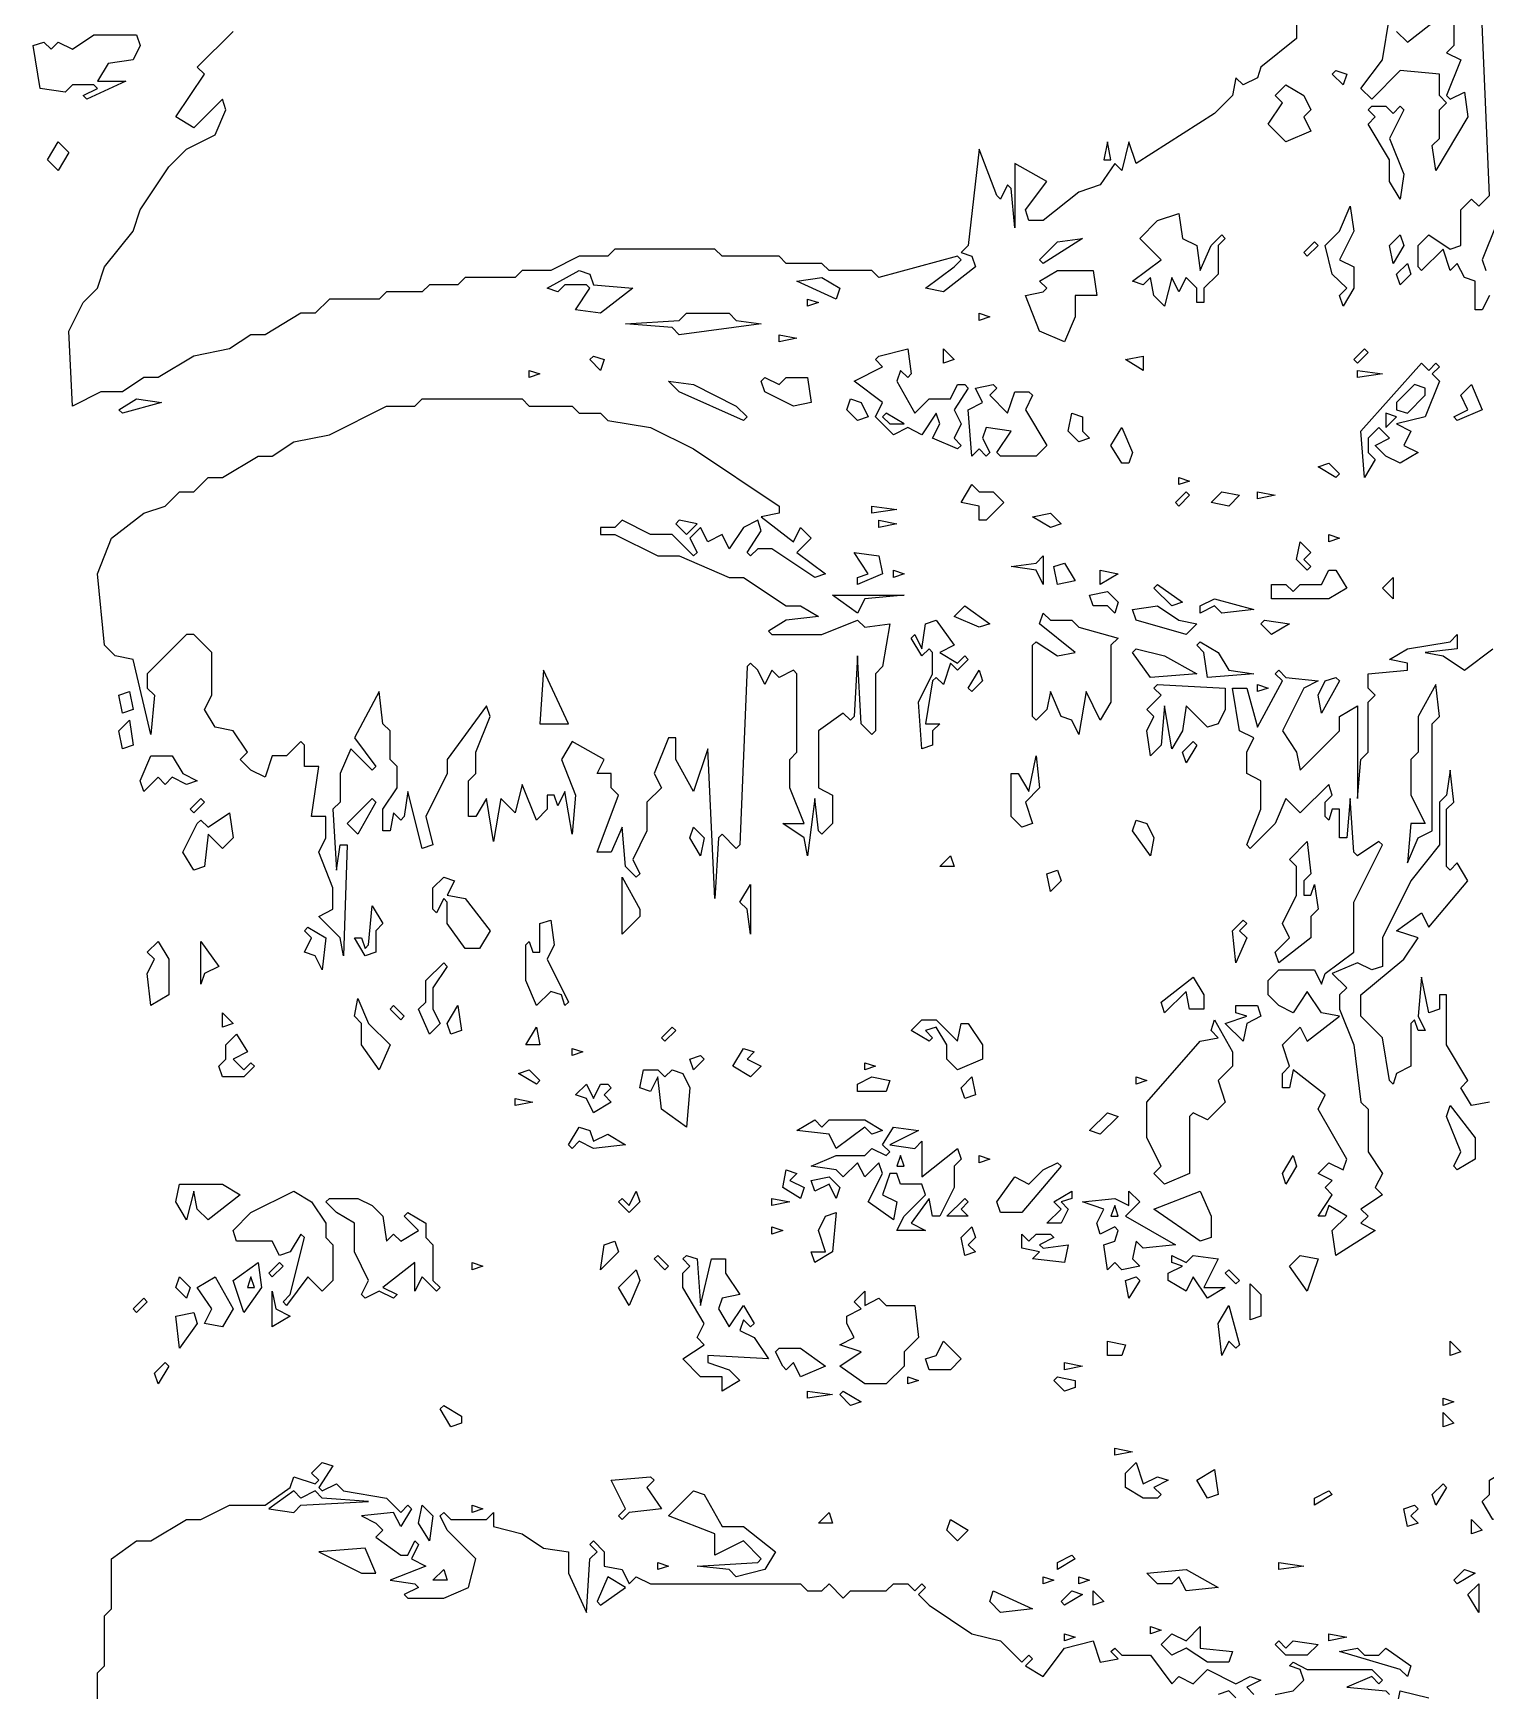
# Model space of a CAD drawing. Header units: millimetres. Extents: x -1921 to 1919, y -2 to 9002.
# Drawn here: x -14 to 882, y 5744 to 6767 of the extents above; entities that cross this region are included whole.
import ezdxf

# ---------------------------------------------------------------- set-up
doc = ezdxf.new("R2010")
doc.units = ezdxf.units.MM
doc.layers.add('ALMOND-DRAW-PROFILE', color=7, linetype='Continuous', lineweight=25)

msp = doc.modelspace()

# ---------------------------------------------------------------- linework, layer by layer
at = {"layer": 'ALMOND-DRAW-PROFILE'}
for points in [[(765, 6780.8), (765, 6763.2), (743, 6745.6), (740.8, 6739), (732, 6734.6), (727.6, 6739), (725.4, 6728), (714.4, 6717), (666, 6686.2), (661.6, 6699.4), (657.2, 6681.8), (652.8, 6686.2), (643.9, 6672.9), (630.7, 6668.5), (608.7, 6650.9), (599.9, 6650.9), (597.7, 6657.5), (610.9, 6675.1), (591.1, 6686.2), (591.1, 6646.5), (588.9, 6670.7), (586.7, 6672.9), (582.3, 6664.1), (580.1, 6666.3), (569.1, 6695), (562.5, 6635.5), (558.1, 6631.1), (564.7, 6628.9), (566.9, 6622.3), (547.1, 6606.9), (536.1, 6609.1), (553.7, 6622.3), (558.1, 6626.7), (555.9, 6628.9), (507.4, 6615.7), (503, 6620.1), (476.6, 6620.1), (472.2, 6624.5), (450.2, 6624.5), (445.8, 6628.9), (410.6, 6628.9), (406.2, 6633.3), (344.5, 6633.3), (340.1, 6628.9), (322.5, 6628.9), (304.9, 6620.1), (287.3, 6620.1), (282.9, 6615.7), (252.1, 6615.7), (247.7, 6611.3), (230.1, 6611.3), (225.6, 6606.9), (203.6, 6606.9), (199.2, 6602.5), (168.4, 6602.5), (159.6, 6593.7), (150.8, 6593.7), (128.8, 6580.5), (120, 6580.5), (106.8, 6571.7), (84.7, 6567.3), (62.7, 6554.1), (53.9, 6554.1), (40.7, 6545.3), (27.5, 6545.3), (9.9, 6536.4), (7.7, 6582.7), (16.5, 6600.3), (25.3, 6609.1), (29.7, 6622.3), (47.3, 6644.3), (51.7, 6657.5), (69.3, 6684), (80.3, 6695), (98, 6703.8), (104.6, 6719.2), (102.4, 6725.8), (84.7, 6708.2), (73.7, 6714.8), (91.4, 6741.2), (86.9, 6745.6), (109, 6767.6)], [(861.9, 6780.8), (861.9, 6758.8), (857.5, 6754.4), (866.3, 6750), (857.5, 6728), (859.7, 6725.8), (868.5, 6730.2), (870.7, 6714.8), (850.9, 6681.8), (848.7, 6697.2), (853.1, 6701.6), (853.1, 6719.2), (857.5, 6723.6), (853.1, 6728), (853.1, 6741.2), (828.9, 6743.4), (811.3, 6725.8), (804.7, 6732.4), (817.9, 6750), (822.3, 6776.4)], [(826.7, 6767.6), (833.3, 6761), (853.1, 6776.4)], [(883.9, 6604.7), (879.5, 6595.9), (875.1, 6595.9), (875.1, 6613.5), (868.5, 6615.7), (864.1, 6624.5), (859.7, 6620.1), (855.3, 6633.3), (842.1, 6620.1), (839.9, 6622.3), (839.9, 6635.5), (846.5, 6642.1), (859.7, 6633.3), (866.3, 6635.5), (866.3, 6657.5), (872.9, 6664.1), (877.3, 6659.7), (883.9, 6666.3), (879.5, 6772)], [(888.3, 6648.7), (879.5, 6626.7), (881.7, 6620.1)], [(883.9, 6107.1), (872.9, 6104.9), (866.3, 6115.9), (870.7, 6120.4), (857.5, 6142.4), (857.5, 6173.2), (853.1, 6173.2), (853.1, 6164.4), (846.5, 6162.2), (842.1, 6184.2), (839.9, 6160), (844.3, 6151.2), (839.9, 6151.2), (837.7, 6157.8), (835.5, 6155.6), (835.5, 6129.2), (826.7, 6124.8), (824.5, 6118.2), (822.3, 6120.4), (817.9, 6146.8), (804.7, 6160), (804.7, 6173.2), (831.1, 6195.2), (839.9, 6208.4), (826.7, 6212.8), (842.1, 6223.8), (846.5, 6215), (870.7, 6243.6), (864.1, 6254.6), (859.7, 6250.2), (857.5, 6252.4), (857.5, 6287.7), (861.9, 6292.1), (859.7, 6311.9), (857.5, 6296.5), (853.1, 6292.1), (853.1, 6265.7), (835.5, 6243.6), (817.9, 6208.4), (817.9, 6190.8), (811.3, 6188.6), (802.5, 6193), (787, 6186.4), (795.9, 6177.6), (791.4, 6173.2), (791.4, 6164.4), (800.3, 6142.4), (804.7, 6107.1), (809.1, 6102.7), (809.1, 6076.3), (817.9, 6063.1), (813.5, 6054.3), (817.9, 6049.9), (804.7, 6041.1), (809.1, 6036.7), (804.7, 6032.3), (813.5, 6027.9), (789.2, 6012.5), (787, 6027.9), (795.9, 6036.7), (784.8, 6043.3), (782.6, 6036.7), (778.2, 6036.7), (787, 6049.9), (782.6, 6054.3), (787, 6058.7), (778.2, 6063.1), (784.8, 6069.7), (793.7, 6065.3), (795.9, 6071.9), (778.2, 6102.7), (782.6, 6111.5), (762.8, 6127), (760.6, 6115.9), (756.2, 6115.9), (756.2, 6124.8), (760.6, 6129.2), (756.2, 6142.4), (767.2, 6153.4), (771.6, 6144.6), (791.4, 6160), (780.4, 6162.2), (771.6, 6175.4), (762.8, 6162.2), (754, 6166.6), (747.4, 6173.2), (747.4, 6182), (754, 6188.6), (776, 6188.6), (780.4, 6179.8), (782.6, 6186.4), (800.3, 6199.6), (800.3, 6230.4), (817.9, 6265.7), (815.7, 6267.9), (802.5, 6259.1), (800.3, 6261.3), (798.1, 6294.3), (795.9, 6270.1), (791.4, 6270.1), (791.4, 6287.7), (787, 6287.7), (784.8, 6281.1), (782.6, 6283.3), (782.6, 6292.1), (787, 6296.5), (784.8, 6303.1), (767.2, 6285.5), (758.4, 6294.3), (751.8, 6278.9), (736.4, 6263.5), (734.2, 6265.7), (743, 6287.7), (743, 6305.3), (734.2, 6309.7), (734.2, 6322.9), (738.6, 6331.7), (729.8, 6336.1), (725.4, 6362.5), (734.2, 6362.5), (740.8, 6338.3), (756.2, 6366.9), (751.8, 6371.3), (754, 6373.5), (758.4, 6369.1), (778.2, 6366.9), (769.4, 6362.5), (756.2, 6336.1), (765, 6322.9), (767.2, 6311.9), (791.4, 6336.1), (791.4, 6344.9), (802.5, 6351.5), (802.5, 6294.3), (804.7, 6318.5), (809.1, 6322.9), (809.1, 6353.7), (813.5, 6358.1), (809.1, 6362.5), (809.1, 6371.3), (833.3, 6373.5), (833.3, 6377.9), (822.3, 6380.1), (833.3, 6386.7), (859.7, 6391.1), (864.1, 6395.5), (864.1, 6386.7), (844.3, 6384.5), (855.3, 6382.3), (868.5, 6373.5), (886.1, 6386.7)], [(25.3, 5719.7), (25.3, 5754.9), (29.7, 5759.3), (29.7, 5790.1), (34.1, 5794.5), (34.1, 5825.3), (49.5, 5836.4), (58.3, 5836.4), (80.3, 5849.6), (89.2, 5849.6), (106.8, 5858.4), (128.8, 5858.4), (144.2, 5869.4), (146.4, 5876), (159.6, 5871.6), (161.8, 5873.8), (157.4, 5878.2), (164, 5884.8), (170.6, 5882.6), (161.8, 5869.4), (164, 5867.2), (172.8, 5871.6), (177.2, 5867.2), (203.6, 5862.8), (212.4, 5854), (216.8, 5858.4), (219, 5856.2), (212.4, 5845.2), (208, 5854), (188.2, 5851.8), (197, 5847.4), (201.4, 5843), (197, 5838.6), (212.4, 5827.5), (216.8, 5827.5), (221.2, 5836.4), (223.4, 5834.1), (219, 5825.3), (227.8, 5820.9), (205.8, 5812.1), (221.2, 5809.9), (223.4, 5807.7), (214.6, 5803.3), (216.8, 5801.1), (238.9, 5801.1), (254.3, 5807.7), (258.7, 5825.3), (241.1, 5843), (236.7, 5851.8), (238.9, 5854), (243.3, 5849.6), (265.3, 5849.6), (269.7, 5854), (269.7, 5845.2), (287.3, 5840.8), (300.5, 5831.9), (315.9, 5829.7), (315.9, 5816.5), (326.9, 5792.3), (329.1, 5825.3), (333.5, 5829.7), (329.1, 5834.1), (331.3, 5836.4), (337.9, 5829.7), (337.9, 5820.9), (348.9, 5818.7), (353.3, 5809.9), (357.7, 5814.3), (366.5, 5809.9), (459, 5809.9), (463.4, 5805.5), (472.2, 5805.5), (476.6, 5809.9), (485.4, 5801.1), (489.8, 5805.5), (511.9, 5805.5), (516.3, 5809.9), (525.1, 5809.9), (529.5, 5805.5), (533.9, 5809.9), (536.1, 5807.7), (531.7, 5803.3), (538.3, 5796.7), (564.7, 5779.1), (582.3, 5774.7), (595.5, 5761.5), (599.9, 5765.9), (602.1, 5763.7), (597.7, 5759.3), (608.7, 5752.7), (621.9, 5770.3), (639.5, 5774.7), (643.9, 5761.5), (655, 5763.7), (650.5, 5768.1), (652.8, 5770.3), (657.2, 5765.9), (674.8, 5765.9), (688, 5748.3), (692.4, 5752.7), (701.2, 5748.3), (710, 5757.1), (727.6, 5748.3), (736.4, 5752.7), (743, 5750.5), (734.2, 5746.1), (738.6, 5741.7)], [(751.8, 5741.7), (762.8, 5743.9), (769.4, 5750.5), (767.2, 5757.1), (760.6, 5759.3), (762.8, 5761.5), (771.6, 5757.1), (811.3, 5757.1), (817.9, 5750.5), (815.7, 5748.3), (811.3, 5752.7), (795.9, 5746.1), (820.1, 5743.9), (822.3, 5741.7)], [(727.6, 5739.5), (723.2, 5743.9), (716.6, 5741.7)], [(824.5, 5721.9), (828.9, 5743.9), (846.5, 5739.5)]]:
    msp.add_lwpolyline(points, dxfattribs=at)
for points in [[(18.7, 6725.8), (16.5, 6728), (25.3, 6732.4), (23.1, 6734.6), (9.9, 6734.6), (5.5, 6730.2), (-9.9, 6732.4), (-14.3, 6758.8), (-7.7, 6761), (-3.3, 6756.6), (1.1, 6761), (9.9, 6756.6), (23.1, 6765.4), (49.5, 6765.4), (51.7, 6758.8), (47.3, 6750), (31.9, 6747.8), (25.3, 6736.8), (42.9, 6736.8)], [(793.7, 6734.6), (787, 6741.2), (789.2, 6743.4), (795.9, 6741.2)], [(758.4, 6699.4), (747.4, 6710.4), (756.2, 6723.6), (751.8, 6728), (758.4, 6734.6), (769.4, 6728), (773.8, 6719.2), (769.4, 6714.8), (773.8, 6706)], [(828.9, 6664.1), (822.3, 6675.1), (822.3, 6688.4), (809.1, 6710.4), (813.5, 6714.8), (809.1, 6719.2), (811.3, 6721.4), (820.1, 6721.4), (824.5, 6717), (828.9, 6721.4), (831.1, 6719.2), (822.3, 6701.6), (831.1, 6679.5)], [(1.1, 6681.8), (-5.5, 6688.4), (1.1, 6699.4), (7.7, 6692.8)], [(646.1, 6688.4), (650.5, 6688.4), (648.3, 6699.4)], [(793.7, 6598.1), (791.4, 6604.7), (795.9, 6609.1), (787, 6617.9), (782.6, 6635.5), (791.4, 6644.3), (798.1, 6659.7), (800.3, 6644.3), (791.4, 6626.7), (800.3, 6622.3), (800.3, 6609.1)], [(683.6, 6598.1), (677, 6604.7), (674.8, 6615.7), (670.4, 6611.3), (663.8, 6613.5), (681.4, 6626.7), (668.2, 6639.9), (679.2, 6650.9), (692.4, 6655.3), (694.6, 6639.9), (703.4, 6635.5), (705.6, 6620.1), (712.2, 6635.5), (718.8, 6642.1), (721, 6639.9), (716.6, 6635.5), (716.6, 6617.9), (707.8, 6609.1), (707.8, 6600.3), (703.4, 6600.3), (703.4, 6609.1), (696.8, 6615.7), (692.4, 6606.9), (688, 6615.7)], [(608.7, 6624.5), (606.5, 6626.7), (617.5, 6637.7), (632.9, 6639.9)], [(771.6, 6628.9), (769.4, 6631.1), (776, 6637.7), (778.2, 6635.5)], [(824.5, 6624.5), (822.3, 6635.5), (828.9, 6642.1), (831.1, 6635.5)], [(320.3, 6595.9), (329.1, 6609.1), (326.9, 6611.3), (313.7, 6611.3), (309.3, 6606.9), (302.7, 6609.1), (322.5, 6620.1), (329.1, 6617.9), (331.3, 6611.3), (355.5, 6609.1), (335.7, 6593.7)], [(621.9, 6576.1), (606.5, 6582.7), (597.7, 6604.7), (608.7, 6606.9), (610.9, 6609.1), (606.5, 6613.5), (617.5, 6620.1), (639.5, 6620.1), (641.7, 6604.7), (628.5, 6604.7), (628.5, 6591.5)], [(828.9, 6611.3), (826.7, 6617.9), (833.3, 6624.5), (835.5, 6617.9)], [(481, 6602.5), (456.8, 6613.5), (472.2, 6615.7), (483.2, 6609.1)], [(463.4, 6598.1), (463.4, 6602.5), (470, 6600.3)], [(384.2, 6580.5), (379.8, 6584.9), (351.1, 6587.1), (384.2, 6589.3), (388.6, 6593.7), (415, 6593.7), (419.4, 6589.3), (434.8, 6587.1)], [(569.1, 6589.3), (569.1, 6593.7), (575.7, 6591.5)], [(445.8, 6576.1), (445.8, 6580.5), (456.8, 6578.3)], [(335.7, 6558.5), (329.1, 6565.1), (331.3, 6567.3), (337.9, 6565.1)], [(555.9, 6510), (540.5, 6516.6), (544.9, 6525.4), (542.7, 6532), (533.9, 6518.8), (525.1, 6523.2), (516.3, 6518.8), (505.2, 6529.8), (509.6, 6538.6), (492, 6551.9), (509.6, 6560.7), (505.2, 6565.1), (507.4, 6567.3), (525.1, 6571.7), (527.3, 6556.3), (525.1, 6554.1), (520.7, 6558.5), (518.5, 6551.9), (529.5, 6532), (538.3, 6540.9), (551.5, 6540.9), (555.9, 6549.7), (560.3, 6549.7), (562.5, 6547.5), (553.7, 6534.2), (558.1, 6525.4), (553.7, 6516.6), (558.1, 6512.2)], [(547.1, 6562.9), (547.1, 6571.7), (553.7, 6565.1)], [(670.4, 6558.5), (659.4, 6565.1), (670.4, 6567.3)], [(802.5, 6562.9), (800.3, 6565.1), (806.9, 6571.7), (809.1, 6569.5)], [(291.7, 6554.1), (291.7, 6558.5), (298.3, 6556.3)], [(802.5, 6554.1), (802.5, 6558.5), (817.9, 6556.3)], [(806.9, 6492.4), (804.7, 6521), (842.1, 6562.9), (846.5, 6558.5), (850.9, 6562.9), (853.1, 6560.7), (848.7, 6556.3), (853.1, 6551.9), (844.3, 6529.8), (826.7, 6525.4), (835.5, 6521), (831.1, 6512.2), (839.9, 6507.8), (828.9, 6501.2), (820.1, 6505.6), (813.5, 6512.2), (822.3, 6516.6), (815.7, 6523.2), (809.1, 6516.6), (809.1, 6507.8), (813.5, 6503.4)], [(423.8, 6527.6), (384.2, 6545.3), (377.6, 6551.9), (393, 6549.7), (419.4, 6536.4), (426, 6529.8)], [(454.6, 6536.4), (437, 6545.3), (434.8, 6551.9), (437, 6554.1), (445.8, 6549.7), (450.2, 6554.1), (463.4, 6554.1), (465.6, 6538.6)], [(564.7, 6505.6), (562.5, 6534.2), (571.3, 6538.6), (566.9, 6547.5), (577.9, 6549.7), (580.1, 6547.5), (575.7, 6543.1), (586.7, 6532), (591.1, 6545.3), (599.9, 6545.3), (602.1, 6543.1), (597.7, 6534.2), (610.9, 6512.2), (604.3, 6505.6), (582.3, 6505.6), (580.1, 6507.8), (588.9, 6521), (573.5, 6523.2), (571.3, 6516.6), (575.7, 6507.8), (573.5, 6505.6), (569.1, 6510)], [(826.7, 6534.2), (833.3, 6532), (844.3, 6543.1), (844.3, 6547.5), (837.7, 6549.7), (826.7, 6538.6)], [(864.1, 6527.6), (861.9, 6529.8), (870.7, 6534.2), (866.3, 6543.1), (872.9, 6549.7), (879.5, 6534.2)], [(177.2, 6197.4), (175, 6208.4), (161.8, 6221.6), (170.6, 6226), (170.6, 6239.2), (161.8, 6261.3), (166.2, 6270.1), (166.2, 6283.3), (157.4, 6283.3), (161.8, 6314.1), (153, 6314.1), (153, 6327.3), (150.8, 6329.5), (142, 6320.7), (133.2, 6320.7), (128.8, 6307.5), (120, 6311.9), (113.4, 6318.5), (117.8, 6322.9), (109, 6336.1), (98, 6338.3), (91.4, 6349.3), (95.8, 6358.1), (95.8, 6384.5), (84.7, 6395.5), (80.3, 6395.5), (56.1, 6371.3), (56.1, 6362.5), (60.5, 6358.1), (58.3, 6333.9), (47.3, 6380.1), (36.3, 6382.3), (29.7, 6388.9), (25.3, 6433), (34.1, 6455), (53.9, 6470.4), (67.1, 6474.8), (75.9, 6483.6), (84.7, 6483.6), (93.6, 6492.4), (102.4, 6492.4), (124.4, 6505.6), (133.2, 6505.6), (146.4, 6514.4), (168.4, 6518.8), (203.6, 6536.4), (221.2, 6536.4), (225.6, 6540.9), (287.3, 6540.9), (291.7, 6536.4), (318.1, 6536.4), (322.5, 6532), (335.7, 6532), (340.1, 6527.6), (366.5, 6523.2), (393, 6510), (445.8, 6474.8), (445.8, 6470.4), (434.8, 6468.2), (454.6, 6452.8), (459, 6461.6), (465.6, 6455), (456.8, 6446.2), (474.4, 6433), (467.8, 6430.8), (441.4, 6448.4), (432.6, 6448.4), (428.2, 6444), (426, 6446.2), (434.8, 6459.4), (432.6, 6466), (423.8, 6461.6), (415, 6448.4), (410.6, 6457.2), (401.8, 6452.8), (397.4, 6461.6), (390.8, 6455), (395.2, 6446.2), (393, 6444), (379.8, 6457.2), (366.5, 6457.2), (348.9, 6466), (344.5, 6461.6), (335.7, 6461.6), (335.7, 6457.2), (344.5, 6457.2), (371, 6444), (384.2, 6444), (415, 6430.8), (423.8, 6430.8), (450.2, 6413.2), (459, 6413.2), (470, 6406.6), (450.2, 6404.4), (439.2, 6397.7), (441.4, 6395.5), (472.2, 6395.5), (494.2, 6404.4), (498.6, 6400), (514.1, 6402.2), (509.6, 6375.7), (505.2, 6371.3), (505.2, 6336.1), (503, 6333.9), (496.4, 6340.5), (494.2, 6382.3), (492, 6344.9), (489.8, 6342.7), (485.4, 6347.1), (470, 6336.1), (470, 6300.9), (478.8, 6296.5), (478.8, 6278.9), (472.2, 6272.3), (470, 6274.5), (467.8, 6294.3), (463.4, 6259.1), (461.2, 6270.1), (448, 6278.9), (461.2, 6278.9), (452.4, 6300.9), (452.4, 6318.5), (456.8, 6322.9), (456.8, 6371.3), (454.6, 6373.5), (445.8, 6369.1), (441.4, 6373.5), (437, 6364.7), (432.6, 6373.5), (428.2, 6377.9), (426, 6375.7), (421.6, 6265.7), (419.4, 6263.5), (410.6, 6272.3), (408.4, 6270.1), (406.2, 6232.6), (401.8, 6325.1), (393, 6298.7), (382, 6318.5), (382, 6331.7), (377.6, 6331.7), (368.7, 6309.7), (373.2, 6300.9), (364.3, 6292.1), (364.3, 6274.5), (355.5, 6256.8), (359.9, 6248), (357.7, 6245.8), (351.1, 6252.4), (348.9, 6276.7), (342.3, 6261.3), (333.5, 6261.3), (346.7, 6296.5), (342.3, 6300.9), (342.3, 6309.7), (333.5, 6309.7), (337.9, 6318.5), (318.1, 6329.5), (311.5, 6318.5), (320.3, 6296.5), (318.1, 6272.3), (313.7, 6298.7), (309.3, 6289.9), (307.1, 6296.5), (302.7, 6296.5), (302.7, 6287.7), (296.1, 6281.1), (287.3, 6303.1), (282.9, 6285.5), (274.1, 6294.3), (269.7, 6267.9), (265.3, 6294.3), (258.7, 6283.3), (254.3, 6283.3), (254.3, 6305.3), (258.7, 6309.7), (258.7, 6322.9), (267.5, 6344.9), (265.3, 6351.5), (241.1, 6318.5), (241.1, 6309.7), (227.8, 6283.3), (232.3, 6265.7), (225.6, 6263.5), (216.8, 6298.7), (214.6, 6283.3), (212.4, 6281.1), (208, 6285.5), (205.8, 6274.5), (201.4, 6274.5), (201.4, 6287.7), (210.2, 6300.9), (210.2, 6314.1), (205.8, 6318.5), (205.8, 6336.1), (201.4, 6340.5), (199.2, 6360.3), (183.8, 6331.7), (197, 6314.1), (194.8, 6311.9), (181.6, 6325.1), (175, 6309.7), (175, 6292.1), (170.6, 6287.7), (172.8, 6250.2), (175, 6265.7), (179.4, 6265.7)], [(40.7, 6532), (38.5, 6534.2), (49.5, 6540.9), (64.9, 6538.6)], [(494.2, 6527.6), (487.6, 6534.2), (489.8, 6540.9), (496.4, 6538.6), (500.8, 6529.8)], [(514.1, 6525.4), (522.9, 6525.4), (511.9, 6532), (509.6, 6529.8)], [(630.7, 6514.4), (624.1, 6521), (626.3, 6532), (632.9, 6529.8), (632.9, 6521), (637.3, 6516.6)], [(820.1, 6523.2), (826.7, 6529.8), (820.1, 6532)], [(657.2, 6501.2), (650.5, 6512.2), (657.2, 6523.2), (663.8, 6507.8), (661.6, 6501.2)], [(789.2, 6492.4), (778.2, 6499), (784.8, 6501.2), (791.4, 6494.6)], [(569.1, 6466), (569.1, 6474.8), (558.1, 6477), (564.7, 6488), (569.1, 6483.6), (577.9, 6483.6), (584.5, 6477), (573.5, 6466)], [(692.4, 6474.8), (690.2, 6477), (696.8, 6483.6), (699, 6481.4)], [(692.4, 6488), (692.4, 6492.4), (699, 6490.2)], [(712.2, 6477), (718.8, 6483.6), (729.8, 6481.4), (723.2, 6474.8)], [(740.8, 6479.2), (740.8, 6483.6), (751.8, 6481.4)], [(503, 6470.4), (503, 6474.8), (518.5, 6472.6)], [(388.6, 6457.2), (395.2, 6463.8), (384.2, 6466), (382, 6463.8)], [(507.4, 6461.6), (507.4, 6466), (518.5, 6463.8)], [(613.1, 6461.6), (602.1, 6468.2), (613.1, 6470.4), (619.7, 6463.8)], [(771.6, 6435.2), (765, 6441.8), (767.2, 6452.8), (773.8, 6446.2), (769.4, 6441.8), (773.8, 6437.4)], [(784.8, 6452.8), (784.8, 6457.2), (791.4, 6455)], [(494.2, 6426.4), (494.2, 6430.8), (500.8, 6433), (492, 6446.2), (507.4, 6444), (509.6, 6433)], [(608.7, 6426.4), (604.3, 6435.2), (588.9, 6437.4), (604.3, 6439.6), (608.7, 6444)], [(516.3, 6430.8), (516.3, 6435.2), (522.9, 6433)], [(617.5, 6426.4), (615.3, 6437.4), (621.9, 6439.6), (628.5, 6428.6)], [(643.9, 6426.4), (643.9, 6435.2), (655, 6433)], [(749.6, 6417.6), (749.6, 6426.4), (758.4, 6426.4), (762.8, 6422), (767.2, 6426.4), (780.4, 6426.4), (784.8, 6435.2), (789.2, 6435.2), (795.9, 6424.2), (784.8, 6417.6)], [(688, 6413.2), (677, 6424.2), (679.2, 6426.4), (694.6, 6415.4)], [(824.5, 6417.6), (817.9, 6424.2), (824.5, 6430.8)], [(494.2, 6408.8), (478.8, 6419.8), (522.9, 6419.8), (498.6, 6417.6)], [(569.1, 6400), (553.7, 6406.6), (560.3, 6413.2), (575.7, 6402.2)], [(652.8, 6408.8), (648.3, 6413.2), (639.5, 6413.2), (637.3, 6419.8), (648.3, 6422), (655, 6415.4)], [(666, 6404.4), (663.8, 6411), (679.2, 6413.2), (692.4, 6404.4), (703.4, 6402.2), (696.8, 6395.5)], [(705.6, 6408.8), (705.6, 6413.2), (714.4, 6417.6), (738.6, 6411), (718.8, 6408.8), (714.4, 6413.2)], [(533.9, 6325.1), (531.7, 6353.7), (540.5, 6371.3), (540.5, 6384.5), (538.3, 6386.7), (533.9, 6382.3), (527.3, 6393.3), (529.5, 6395.5), (533.9, 6386.7), (536.1, 6402.2), (542.7, 6404.4), (553.7, 6388.9), (544.9, 6384.5), (555.9, 6377.9), (560.3, 6382.3), (562.5, 6380.1), (555.9, 6373.5), (551.5, 6377.9), (547.1, 6364.7), (542.7, 6369.1), (540.5, 6366.9), (536.1, 6340.5), (544.9, 6340.5), (540.5, 6336.1), (540.5, 6327.3)], [(630.7, 6333.9), (626.3, 6342.7), (619.7, 6344.9), (613.1, 6360.3), (610.9, 6349.3), (604.3, 6342.7), (602.1, 6344.9), (602.1, 6388.9), (604.3, 6391.1), (617.5, 6382.3), (628.5, 6384.5), (606.5, 6402.2), (608.7, 6408.8), (613.1, 6404.4), (626.3, 6404.4), (630.7, 6400), (655, 6393.3), (650.5, 6388.9), (650.5, 6353.7), (643.9, 6342.7), (635.1, 6360.3)], [(749.6, 6395.5), (743, 6402.2), (745.2, 6404.4), (760.6, 6402.2)], [(674.8, 6369.1), (663.8, 6384.5), (666, 6386.7), (683.6, 6382.3), (703.4, 6371.3)], [(710, 6369.1), (707.8, 6384.5), (703.4, 6388.9), (705.6, 6391.1), (716.6, 6384.5), (723.2, 6373.5), (738.6, 6371.3)], [(298.3, 6340.5), (315.9, 6340.5), (300.5, 6373.5)], [(564.7, 6360.3), (562.5, 6362.5), (569.1, 6373.5), (571.3, 6366.9)], [(674.8, 6320.7), (672.6, 6336.1), (677, 6344.9), (672.6, 6349.3), (681.4, 6358.1), (677, 6362.5), (679.2, 6364.7), (721, 6362.5), (721, 6349.3), (716.6, 6340.5), (710, 6338.3), (696.8, 6351.5), (694.6, 6336.1), (688, 6325.1), (683.6, 6351.5), (681.4, 6327.3)], [(740.8, 6360.3), (740.8, 6364.7), (747.4, 6362.5)], [(780.4, 6347.1), (778.2, 6358.1), (782.6, 6366.9), (789.2, 6369.1), (791.4, 6366.9)], [(833.3, 6254.6), (839.9, 6270.1), (848.7, 6274.5), (848.7, 6340.5), (853.1, 6344.9), (850.9, 6364.7), (839.9, 6344.9), (839.9, 6322.9), (835.5, 6318.5), (835.5, 6296.5), (844.3, 6278.9), (835.5, 6278.9)], [(40.7, 6347.1), (38.5, 6358.1), (45.1, 6360.3), (47.3, 6349.3)], [(40.7, 6325.1), (38.5, 6336.1), (45.1, 6342.7), (47.3, 6327.3)], [(53.9, 6298.7), (51.7, 6305.3), (58.3, 6320.7), (71.5, 6320.7), (78.1, 6309.7), (86.9, 6305.3), (80.3, 6303.1), (71.5, 6307.5), (67.1, 6303.1), (62.7, 6307.5)], [(595.5, 6276.7), (588.9, 6283.3), (588.9, 6309.7), (593.3, 6309.7), (599.9, 6298.7), (604.3, 6320.7), (606.5, 6300.9), (597.7, 6292.1), (602.1, 6278.9)], [(696.8, 6316.3), (694.6, 6322.9), (701.2, 6329.5), (703.4, 6327.3)], [(84.7, 6285.5), (82.5, 6287.7), (89.2, 6294.3), (91.4, 6292.1)], [(186, 6272.3), (179.4, 6278.9), (194.8, 6294.3), (197, 6292.1)], [(84.7, 6250.2), (78.1, 6261.3), (86.9, 6278.9), (89.2, 6281.1), (93.6, 6276.7), (106.8, 6285.5), (109, 6270.1), (102.4, 6263.5), (93.6, 6272.3), (91.4, 6252.4)], [(674.8, 6259.1), (663.8, 6274.5), (666, 6281.1), (672.6, 6278.9), (677, 6270.1)], [(397.4, 6259.1), (390.8, 6270.1), (393, 6276.7), (399.6, 6270.1)], [(544.9, 6252.4), (551.5, 6259.1), (553.7, 6252.4)], [(754, 6193), (751.8, 6199.6), (760.6, 6208.4), (756.2, 6217.2), (765, 6234.8), (765, 6252.4), (760.6, 6256.8), (771.6, 6267.9), (773.8, 6248), (769.4, 6243.6), (769.4, 6234.8), (773.8, 6234.8), (776, 6241.4), (778.2, 6226), (773.8, 6221.6), (773.8, 6208.4)], [(613.1, 6237), (610.9, 6248), (617.5, 6250.2), (619.7, 6243.6)], [(252.1, 6201.8), (241.1, 6217.2), (241.1, 6230.4), (238.9, 6232.6), (234.5, 6223.8), (232.3, 6226), (232.3, 6239.2), (238.9, 6245.8), (245.5, 6243.6), (241.1, 6234.8), (252.1, 6232.6), (267.5, 6212.8), (260.9, 6201.8)], [(348.9, 6210.6), (348.9, 6245.8), (359.9, 6226), (359.9, 6221.6)], [(428.2, 6210.6), (426, 6226), (421.6, 6230.4), (428.2, 6241.4)], [(190.4, 6197.4), (183.8, 6208.4), (188.2, 6208.4), (190.4, 6201.8), (192.6, 6204), (194.8, 6228.2), (201.4, 6217.2), (197, 6212.8), (197, 6199.6)], [(296.1, 6166.6), (289.5, 6182), (289.5, 6204), (291.7, 6206.2), (293.9, 6199.6), (298.3, 6199.6), (298.3, 6217.2), (304.9, 6219.4), (307.1, 6204), (302.7, 6195.2), (315.9, 6168.8), (313.7, 6166.6), (311.5, 6173.2), (304.9, 6175.4)], [(727.6, 6193), (725.4, 6212.8), (732, 6219.4), (734.2, 6217.2), (729.8, 6212.8), (734.2, 6208.4)], [(164, 6188.6), (159.6, 6197.4), (153, 6199.6), (157.4, 6208.4), (153, 6212.8), (155.2, 6215), (166.2, 6208.4)], [(58.3, 6166.6), (56.1, 6186.4), (60.5, 6195.2), (56.1, 6199.6), (62.7, 6206.2), (69.3, 6195.2), (69.3, 6173.2)], [(89.2, 6179.8), (89.2, 6206.2), (100.2, 6190.8), (91.4, 6186.4)], [(230.1, 6149), (223.4, 6164.4), (227.8, 6168.8), (227.8, 6182), (238.9, 6193), (241.1, 6190.8), (232.3, 6177.6), (232.3, 6164.4), (236.7, 6155.6)], [(683.6, 6162.2), (681.4, 6168.8), (701.2, 6184.2), (707.8, 6173.2), (707.8, 6164.4), (699, 6164.4), (696.8, 6175.4)], [(199.2, 6127), (188.2, 6142.4), (188.2, 6155.6), (183.8, 6160), (186, 6171), (192.6, 6155.6), (205.8, 6142.4)], [(212.4, 6157.8), (205.8, 6164.4), (208, 6166.6), (214.6, 6160)], [(243.3, 6149), (241.1, 6155.6), (247.7, 6166.6), (249.9, 6151.2)], [(732, 6144.6), (721, 6155.6), (734.2, 6160), (727.6, 6162.2), (727.6, 6166.6), (740.8, 6166.6), (743, 6160), (734.2, 6155.6)], [(102.4, 6153.4), (102.4, 6162.2), (109, 6155.6)], [(555.9, 6127), (549.3, 6133.6), (549.3, 6142.4), (542.7, 6153.4), (536.1, 6151.2), (540.5, 6146.8), (538.3, 6144.6), (527.3, 6151.2), (533.9, 6157.8), (542.7, 6157.8), (555.9, 6144.6), (558.1, 6155.6), (562.5, 6155.6), (571.3, 6142.4), (571.3, 6133.6)], [(683.6, 6056.5), (677, 6063.1), (681.4, 6067.5), (672.6, 6085.1), (672.6, 6107.1), (705.6, 6144.6), (716.6, 6146.8), (712.2, 6151.2), (714.4, 6157.8), (725.4, 6138), (725.4, 6129.2), (716.6, 6120.4), (721, 6107.1), (710, 6096.1), (701.2, 6100.5), (699, 6098.3), (699, 6063.1)], [(102.4, 6122.6), (100.2, 6129.2), (104.6, 6133.6), (104.6, 6142.4), (111.2, 6149), (117.8, 6138), (109, 6133.6), (115.6, 6127), (120, 6131.4), (122.2, 6129.2), (115.6, 6122.6)], [(289.5, 6142.4), (296.1, 6153.4), (298.3, 6142.4)], [(375.4, 6144.6), (373.2, 6146.8), (379.8, 6153.4), (382, 6151.2)], [(318.1, 6135.8), (318.1, 6140.2), (324.7, 6138)], [(393, 6127), (390.8, 6133.6), (397.4, 6135.8), (399.6, 6133.6)], [(428.2, 6122.6), (417.2, 6129.2), (423.8, 6140.2), (430.4, 6138), (426, 6133.6), (434.8, 6129.2)], [(296.1, 6118.2), (285.1, 6124.8), (291.7, 6127), (298.3, 6120.4)], [(388.6, 6091.7), (373.2, 6102.7), (371, 6122.6), (366.5, 6113.7), (359.9, 6115.9), (362.1, 6127), (371, 6127), (375.4, 6122.6), (379.8, 6127), (386.4, 6124.8), (390.8, 6115.9)], [(498.6, 6127), (498.6, 6131.4), (505.2, 6129.2)], [(331.3, 6100.5), (326.9, 6109.3), (320.3, 6111.5), (326.9, 6118.2), (331.3, 6109.3), (335.7, 6118.2), (340.1, 6118.2), (342.3, 6115.9), (337.9, 6111.5), (342.3, 6107.1)], [(494.2, 6113.7), (494.2, 6118.2), (503, 6122.6), (514.1, 6120.4), (511.9, 6113.7)], [(560.3, 6109.3), (558.1, 6115.9), (564.7, 6122.6), (566.9, 6111.5)], [(666, 6118.2), (666, 6122.6), (672.6, 6120.4)], [(282.9, 6104.9), (282.9, 6109.3), (293.9, 6107.1)], [(481, 6078.5), (476.6, 6087.3), (456.8, 6089.5), (467.8, 6096.1), (472.2, 6091.7), (476.6, 6096.1), (498.6, 6096.1), (509.6, 6089.5), (503, 6087.3), (498.6, 6091.7)], [(637.3, 6089.5), (648.3, 6100.5), (655, 6098.3), (643.9, 6087.3)], [(864.1, 6065.3), (861.9, 6067.5), (866.3, 6076.3), (857.5, 6098.3), (859.7, 6104.9), (875.1, 6085.1), (875.1, 6071.9)], [(318.1, 6078.5), (315.9, 6080.7), (322.5, 6091.7), (329.1, 6089.5), (331.3, 6082.9), (340.1, 6087.3), (351.1, 6080.7), (331.3, 6078.5), (322.5, 6082.9)], [(518.5, 6027.9), (522.9, 6036.7), (536.1, 6049.9), (533.9, 6056.5), (520.7, 6056.5), (518.5, 6063.1), (514.1, 6063.1), (509.6, 6049.9), (518.5, 6045.5), (516.3, 6034.5), (500.8, 6045.5), (509.6, 6063.1), (507.4, 6069.7), (498.6, 6060.9), (494.2, 6069.7), (485.4, 6060.9), (481, 6065.3), (465.6, 6067.5), (481, 6074.1), (498.6, 6074.1), (503, 6078.5), (511.9, 6074.1), (514.1, 6076.3), (509.6, 6080.7), (516.3, 6091.7), (531.7, 6089.5), (514.1, 6080.7), (529.5, 6078.5), (533.9, 6082.9), (533.9, 6060.9), (555.9, 6078.5), (558.1, 6071.9), (553.7, 6067.5), (553.7, 6054.3), (544.9, 6036.7), (540.5, 6036.7), (538.3, 6047.7), (527.3, 6032.3), (536.1, 6027.9)], [(459, 6047.7), (448, 6054.3), (450.2, 6065.3), (456.8, 6063.1), (452.4, 6058.7), (461.2, 6054.3)], [(518.5, 6067.5), (522.9, 6067.5), (520.7, 6074.1)], [(569.1, 6069.7), (569.1, 6074.1), (575.7, 6071.9)], [(582.3, 6038.9), (580.1, 6045.5), (591.1, 6060.9), (599.9, 6056.5), (608.7, 6065.3), (617.5, 6069.7), (619.7, 6067.5), (595.5, 6038.9)], [(758.4, 6056.5), (756.2, 6063.1), (762.8, 6074.1), (765, 6067.5)], [(80.3, 6034.5), (73.7, 6045.5), (75.9, 6056.5), (102.4, 6056.5), (113.4, 6049.9), (93.6, 6034.5), (86.9, 6041.1), (84.7, 6052.1)], [(481, 6047.7), (476.6, 6056.5), (467.8, 6052.1), (465.6, 6058.7), (476.6, 6060.9), (483.2, 6054.3)], [(142, 5981.7), (139.8, 5983.9), (144.2, 5988.3), (153, 6023.5), (150.8, 6025.7), (144.2, 6014.7), (137.6, 6012.5), (133.2, 6021.3), (111.2, 6021.3), (109, 6027.9), (120, 6038.9), (146.4, 6052.1), (157.4, 6045.5), (166.2, 6032.3), (166.2, 6023.5), (170.6, 6019.1), (170.6, 5997.1), (164, 5990.5), (155.2, 5999.3)], [(190.4, 5986.1), (188.2, 5988.3), (192.6, 5997.1), (183.8, 6014.7), (183.8, 6032.3), (172.8, 6038.9), (166.2, 6045.5), (168.4, 6047.7), (186, 6047.7), (194.8, 6043.3), (201.4, 6036.7), (203.6, 6021.3), (208, 6025.7), (212.4, 6021.3), (223.4, 6027.9), (214.6, 6036.7), (216.8, 6038.9), (227.8, 6032.3), (227.8, 6023.5), (232.3, 6019.1), (232.3, 5997.1), (236.7, 5992.7), (234.5, 5990.5), (225.6, 5999.3), (221.2, 5990.5), (221.2, 6008.1), (201.4, 5992.7), (210.2, 5988.3), (208, 5986.1), (199.2, 5990.5)], [(353.3, 6038.9), (346.7, 6045.5), (348.9, 6047.7), (353.3, 6043.3), (357.7, 6052.1), (359.9, 6045.5)], [(441.4, 6043.3), (441.4, 6047.7), (452.4, 6045.5)], [(549.3, 6036.7), (560.3, 6047.7), (562.5, 6045.5), (558.1, 6041.1), (562.5, 6036.7)], [(610.9, 6032.3), (619.7, 6041.1), (615.3, 6045.5), (626.3, 6052.1), (626.3, 6047.7), (619.7, 6045.5), (624.1, 6041.1), (619.7, 6032.3)], [(648.3, 6003.7), (646.1, 6019.1), (652.8, 6021.3), (655, 6027.9), (652.8, 6030.1), (643.9, 6025.7), (641.7, 6032.3), (646.1, 6041.1), (632.9, 6045.5), (652.8, 6047.7), (661.6, 6043.3), (661.6, 6052.1), (668.2, 6045.5), (659.4, 6036.7), (690.2, 6019.1), (670.4, 6016.9), (666, 6021.3), (663.8, 6010.3), (668.2, 6005.9), (657.2, 6003.7), (652.8, 6008.1)], [(705.6, 6021.3), (677, 6041.1), (705.6, 6052.1), (712.2, 6036.7), (712.2, 6023.5)], [(467.8, 6008.1), (465.6, 6014.7), (474.4, 6014.7), (470, 6027.9), (474.4, 6036.7), (481, 6038.9), (478.8, 6014.7)], [(650.5, 6036.7), (655, 6036.7), (652.8, 6043.3)], [(441.4, 6025.7), (441.4, 6030.1), (448, 6027.9)], [(560.3, 6012.5), (558.1, 6023.5), (564.7, 6030.1), (566.9, 6023.5), (562.5, 6019.1), (566.9, 6014.7)], [(602.1, 6010.3), (606.5, 6014.7), (595.5, 6016.9), (595.5, 6025.7), (599.9, 6021.3), (604.3, 6025.7), (613.1, 6025.7), (615.3, 6023.5), (606.5, 6019.1), (608.7, 6016.9), (624.1, 6019.1), (621.9, 6008.1)], [(335.7, 6003.7), (337.9, 6019.1), (344.5, 6021.3), (346.7, 6014.7)], [(115.6, 5977.3), (109, 5997.1), (124.4, 6008.1), (126.6, 5992.7)], [(133.2, 5999.3), (131, 6001.5), (137.6, 6008.1), (139.8, 6005.9)], [(256.5, 6003.7), (256.5, 6008.1), (263.1, 6005.9)], [(353.3, 5981.7), (346.7, 5992.7), (357.7, 6003.7), (359.9, 5997.1)], [(375.4, 6003.7), (368.7, 6010.3), (371, 6012.5), (377.6, 6005.9)], [(410.6, 5928.8), (410.6, 5937.6), (397.4, 5937.6), (386.4, 5948.6), (399.6, 5957.4), (395.2, 5961.8), (399.6, 5970.6), (386.4, 5992.7), (386.4, 6001.5), (390.8, 6005.9), (386.4, 6010.3), (388.6, 6012.5), (395.2, 6010.3), (397.4, 5981.7), (404, 6010.3), (412.8, 6010.3), (412.8, 6001.5), (421.6, 5988.3), (410.6, 5986.1), (408.4, 5979.5), (415, 5968.4), (423.8, 5981.7), (430.4, 5970.6), (428.2, 5968.4), (423.8, 5972.8), (421.6, 5966.2), (430.4, 5961.8), (439.2, 5948.6), (401.8, 5950.8), (401.8, 5946.4), (415, 5942), (421.6, 5935.4)], [(710, 5986.1), (701.2, 5999.3), (696.8, 5990.5), (685.8, 5997.1), (685.8, 6001.5), (694.6, 6005.9), (688, 6008.1), (688, 6012.5), (696.8, 6008.1), (701.2, 6012.5), (716.6, 6010.3), (707.8, 5992.7), (721, 5992.7)], [(727.6, 5994.9), (721, 6001.5), (723.2, 6003.7), (729.8, 5997.1)], [(771.6, 5990.5), (760.6, 6005.9), (767.2, 6012.5), (778.2, 6010.3)], [(80.3, 5986.1), (73.7, 5992.7), (75.9, 5999.3), (82.5, 5992.7)], [(91.4, 5970.6), (95.8, 5979.5), (86.9, 5992.7), (98, 5999.3), (109, 5979.5), (102.4, 5968.4)], [(117.8, 5992.7), (122.2, 5992.7), (120, 5999.3)], [(661.6, 5986.1), (659.4, 5997.1), (666, 5999.3), (668.2, 5997.1)], [(736.4, 5972.8), (736.4, 5994.9), (743, 5988.3), (743, 5975)], [(49.5, 5977.3), (47.3, 5979.5), (53.9, 5986.1), (56.1, 5983.9)], [(133.2, 5968.4), (133.2, 5990.5), (135.4, 5979.5), (144.2, 5975)], [(498.6, 5933.2), (483.2, 5944.2), (496.4, 5953), (483.2, 5957.4), (492, 5961.8), (487.6, 5970.6), (487.6, 5975), (496.4, 5979.5), (492, 5983.9), (498.6, 5990.5), (498.6, 5981.7), (507.4, 5986.1), (511.9, 5981.7), (529.5, 5981.7), (531.7, 5961.8), (522.9, 5953), (522.9, 5944.2), (511.9, 5933.2)], [(75.9, 5955.2), (73.7, 5975), (84.7, 5977.3), (86.9, 5970.6)], [(718.8, 5950.8), (716.6, 5970.6), (723.2, 5981.7), (729.8, 5957.4), (727.6, 5955.2), (723.2, 5959.6)], [(459, 5937.6), (454.6, 5946.4), (450.2, 5942), (448, 5944.2), (443.6, 5953), (445.8, 5955.2), (459, 5955.2), (474.4, 5944.2)], [(538.3, 5942), (536.1, 5948.6), (542.7, 5950.8), (547.1, 5959.6), (558.1, 5948.6), (551.5, 5942)], [(648.3, 5950.8), (648.3, 5959.6), (659.4, 5957.4), (657.2, 5950.8)], [(859.7, 5950.8), (859.7, 5959.6), (866.3, 5953)], [(62.7, 5933.2), (60.5, 5939.8), (67.1, 5946.4), (69.3, 5944.2)], [(621.9, 5942), (621.9, 5946.4), (632.9, 5944.2)], [(525.1, 5933.2), (525.1, 5937.6), (531.7, 5935.4)], [(621.9, 5928.8), (615.3, 5935.4), (617.5, 5937.6), (628.5, 5935.4), (628.5, 5931)], [(463.4, 5924.4), (463.4, 5928.8), (478.8, 5926.6)], [(489.8, 5920), (483.2, 5926.6), (485.4, 5928.8), (496.4, 5922.2)], [(855.3, 5920), (855.3, 5924.4), (861.9, 5922.2)], [(243.3, 5906.8), (236.7, 5917.8), (238.9, 5920), (249.9, 5913.4), (249.9, 5909)], [(855.3, 5906.8), (855.3, 5915.6), (861.9, 5909)], [(652.8, 5889.2), (652.8, 5893.6), (663.8, 5891.4)], [(670.4, 5862.8), (659.4, 5869.4), (659.4, 5878.2), (666, 5884.8), (670.4, 5871.6), (679.2, 5876), (685.8, 5873.8), (677, 5869.4), (681.4, 5865), (679.2, 5862.8)], [(710, 5862.8), (703.4, 5873.8), (714.4, 5880.4), (716.6, 5865)], [(886.1, 5849.6), (879.5, 5860.6), (883.9, 5865), (883.9, 5873.8), (894.9, 5880.4), (901.5, 5873.8), (901.5, 5865), (897.1, 5860.6), (897.1, 5851.8)], [(348.9, 5849.6), (346.7, 5851.8), (351.1, 5856.2), (342.3, 5873.8), (366.5, 5876), (368.7, 5873.8), (364.3, 5869.4), (373.2, 5856.2), (353.3, 5854)], [(850.9, 5858.4), (848.7, 5865), (855.3, 5871.6), (857.5, 5869.4)], [(131, 5856.2), (146.4, 5854), (150.8, 5858.4), (192.6, 5860.6), (164, 5862.8), (159.6, 5867.2), (150.8, 5862.8), (146.4, 5867.2)], [(419.4, 5814.3), (415, 5818.7), (395.2, 5820.9), (432.6, 5823.1), (434.8, 5825.3), (423.8, 5836.4), (406.2, 5827.5), (406.2, 5840.8), (377.6, 5851.8), (393, 5867.2), (399.6, 5865), (410.6, 5845.2), (423.8, 5845.2), (443.6, 5829.7), (437, 5818.7)], [(776, 5858.4), (776, 5862.8), (784.8, 5867.2), (787, 5865)], [(230.1, 5836.4), (223.4, 5847.4), (225.6, 5858.4), (232.3, 5851.8)], [(256.5, 5854), (256.5, 5858.4), (263.1, 5856.2)], [(470, 5847.4), (476.6, 5854), (478.8, 5847.4)], [(555.9, 5836.4), (549.3, 5843), (551.5, 5849.6), (562.5, 5843)], [(833.3, 5845.2), (831.1, 5856.2), (837.7, 5858.4), (839.9, 5856.2), (835.5, 5851.8), (839.9, 5847.4)], [(872.9, 5840.8), (872.9, 5849.6), (879.5, 5843)], [(188.2, 5816.5), (197, 5816.5), (190.4, 5831.9), (161.8, 5829.7)], [(371, 5818.7), (371, 5823.1), (377.6, 5820.9)], [(617.5, 5818.7), (617.5, 5823.1), (626.3, 5827.5), (628.5, 5825.3)], [(754, 5818.7), (754, 5823.1), (769.4, 5820.9)], [(232.3, 5812.1), (238.9, 5818.7), (241.1, 5812.1)], [(333.5, 5798.9), (335.7, 5796.7), (351.1, 5807.7), (340.1, 5814.3)], [(608.7, 5809.9), (608.7, 5814.3), (615.3, 5812.1)], [(630.7, 5809.9), (630.7, 5814.3), (637.3, 5812.1)], [(696.8, 5805.5), (692.4, 5814.3), (688, 5809.9), (679.2, 5809.9), (672.6, 5816.5), (696.8, 5818.7), (716.6, 5807.7)], [(864.1, 5809.9), (861.9, 5812.1), (868.5, 5818.7), (875.1, 5816.5)], [(877.3, 5792.3), (870.7, 5803.3), (877.3, 5809.9)], [(582.3, 5792.3), (575.7, 5798.9), (577.9, 5805.5), (602.1, 5794.5)], [(621.9, 5796.7), (619.7, 5798.9), (626.3, 5805.5), (632.9, 5803.3)], [(639.5, 5796.7), (639.5, 5805.5), (646.1, 5798.9)], [(621.9, 5774.7), (621.9, 5779.1), (628.5, 5776.9)], [(674.8, 5779.1), (674.8, 5783.5), (681.4, 5781.3)], [(710, 5761.5), (696.8, 5770.3), (688, 5765.9), (681.4, 5772.5), (688, 5779.1), (696.8, 5774.7), (705.6, 5783.5), (705.6, 5770.3), (725.4, 5768.1), (723.2, 5761.5)], [(784.8, 5774.7), (784.8, 5779.1), (795.9, 5776.9)], [(758.4, 5765.9), (751.8, 5772.5), (754, 5774.7), (758.4, 5770.3), (762.8, 5774.7), (778.2, 5772.5), (771.6, 5765.9)], [(833.3, 5752.7), (828.9, 5757.1), (791.4, 5768.1), (802.5, 5770.3), (806.9, 5765.9), (815.7, 5765.9), (820.1, 5770.3), (835.5, 5759.3)]]:
    msp.add_lwpolyline(points, close=True, dxfattribs=at)

doc.saveas('drawing.dxf')
